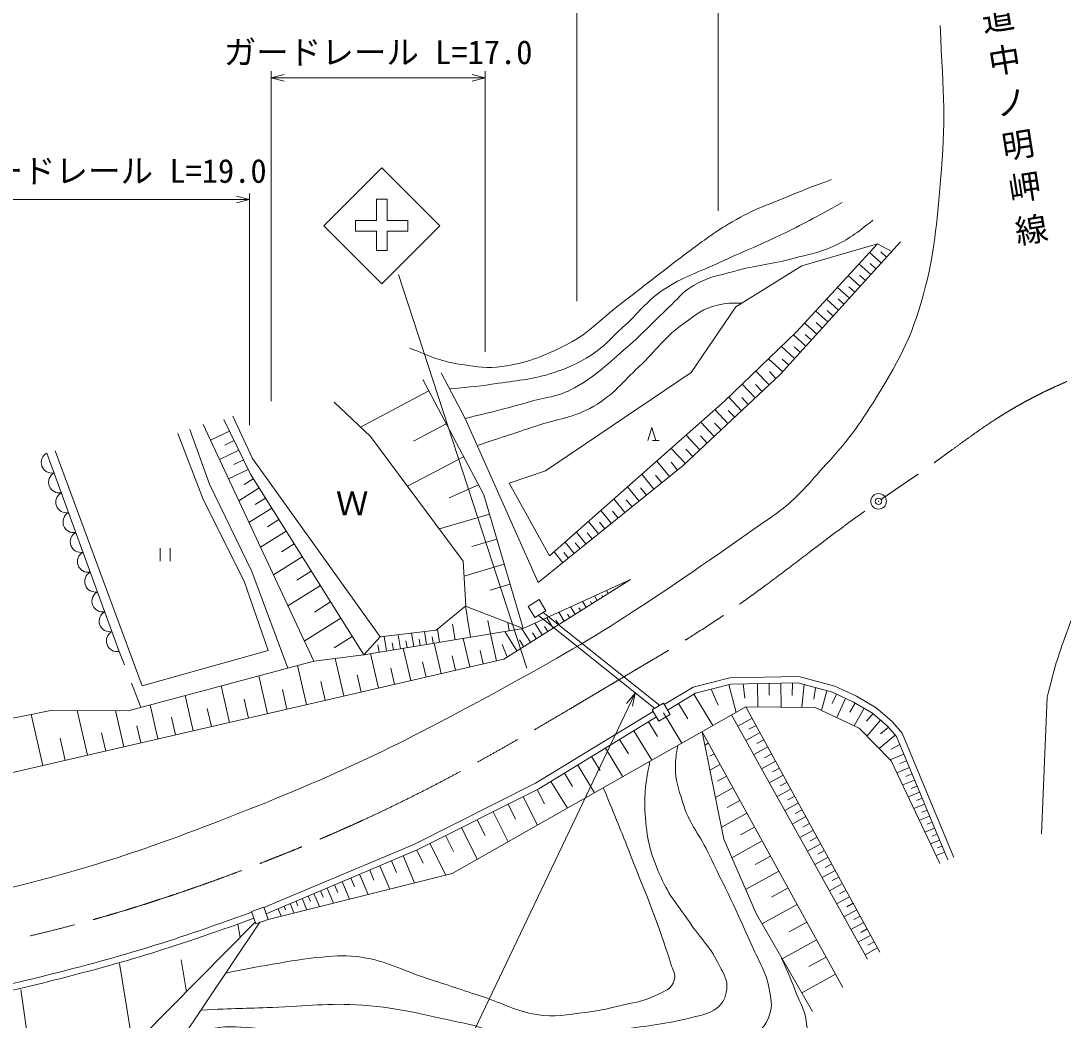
# Model space of a CAD drawing. Units: millimetres, scale not verified. Extents: x 40000 to 680000, y 20000 to 380000.
# Drawn here: x 196613 to 276723, y 264279 to 341071 of the extents above; entities that cross this region are included whole.
import ezdxf
from ezdxf.enums import TextEntityAlignment as Align

# ---------------------------------------------------------------- set-up
doc = ezdxf.new("R2010")
doc.units = ezdxf.units.MM
doc.header["$LTSCALE"] = 1000
doc.header["$PDMODE"] = 32
doc.header["$PDSIZE"] = 500
doc.linetypes.add('CHAIN', pattern=[18.5, 12, -1.5, 3.5, -1.5])
for name, color, linetype, lineweight in [('M-BGD', 7, 'Continuous', 13), ('M-BMK', 2, 'CHAIN', 13), ('M-BMK-SRVR', 3, 'Continuous', 13), ('M-STR-HTXT', 7, 'Continuous', 13)]:
    doc.layers.add(name, color=color, linetype=linetype, lineweight=lineweight)
doc.styles.add('@ＭＳ ゴシック', font='')
doc.styles.add('ＭＳ ゴシック', font='')
doc.styles.get('@ＭＳ ゴシック').set_extended_font_data('@MS Gothic')
doc.styles.get('ＭＳ ゴシック').set_extended_font_data('MS Gothic')

msp = doc.modelspace()

# ---------------------------------------------------------------- linework, layer by layer
at = {"layer": 'M-BGD'}
for p, q in [((264216, 324094), (254981, 313905)), ((262454, 323946), (256239, 317169)), ((256639, 322249), (262454, 323946)), ((263545, 323353), (262454, 323946)), ((262743, 322469), (261846, 323282)), ((263144, 322911), (262702, 323312)), ((251566, 319083), (256639, 322249)), ((261930, 321571), (261027, 322390)), ((262336, 322020), (261888, 322427)), ((261112, 320669), (260204, 321492)), ((261521, 321120), (261069, 321529)), ((260289, 319761), (259376, 320589)), ((260700, 320215), (260246, 320626)), ((259461, 318848), (258542, 319680)), ((259875, 319304), (259418, 319718)), ((248142, 314045), (251566, 319083)), ((258628, 317929), (257704, 318766)), ((259045, 318388), (258585, 318805)), ((257791, 317005), (256861, 317847)), ((258210, 317467), (257748, 317886)), ((256239, 317169), (250704, 311838)), ((256948, 316075), (255998, 316937)), ((257370, 316540), (256905, 316961)), ((256087, 315125), (255072, 316045)), ((256518, 315600), (256042, 316031)), ((255167, 314110), (254083, 315092)), ((255627, 314617), (255119, 315077)), ((236935, 306501), (248142, 314045)), ((254116, 313093), (253115, 314160)), ((254650, 313594), (254149, 314127)), ((232193, 304641), (227506, 313515)), ((230774, 310515), (228908, 314029)), ((254981, 313905), (247506, 306890)), ((227973, 312631), (222720, 309857)), ((253049, 312092), (252061, 313145)), ((253583, 312593), (253082, 313126)), ((220698, 311773), (223497, 309120)), ((250704, 311838), (237250, 299959)), ((251996, 311104), (251021, 312143)), ((252523, 311598), (252029, 312124)), ((250957, 310129), (249965, 311186)), ((251477, 310616), (250989, 311136)), ((219119, 291856), (210628, 310064)), ((214259, 306229), (212224, 310446)), ((214429, 307446), (212902, 310681)), ((229307, 310105), (226781, 308771)), ((236384, 297912), (230774, 310515)), ((249900, 309137), (248878, 310226)), ((250429, 309633), (249933, 310161)), ((208684, 309365), (210647, 304240)), ((211119, 305476), (209592, 309656)), ((212658, 309545), (211199, 308840)), ((244811, 308814), (245111, 309814)), ((245111, 309814), (245411, 308814)), ((248811, 308115), (247758, 309237)), ((213011, 308815), (212281, 308463)), ((223497, 309120), (230621, 299561)), ((245661, 308814), (245161, 308814)), ((249356, 308626), (248845, 309170)), ((198614, 307857), (204175, 292615)), ((205935, 289977), (199260, 308035)), ((213363, 308086), (211884, 307372)), ((247689, 307062), (246604, 308218)), ((248250, 307588), (247724, 308149)), ((213720, 307346), (212980, 306989)), ((224232, 293735), (214429, 307446)), ((230641, 307579), (226339, 305307)), ((247506, 306890), (236384, 297912)), ((246468, 306052), (245504, 307246)), ((247085, 306550), (246587, 307167)), ((214077, 306607), (212578, 305883)), ((222972, 292364), (214259, 306229)), ((234148, 305556), (236935, 306501)), ((245273, 305088), (244352, 306229)), ((245871, 305570), (245389, 306167)), ((214354, 298752), (211119, 305476)), ((214479, 305880), (213774, 305437)), ((231777, 305428), (229543, 304419)), ((237250, 299959), (234148, 305556)), ((244132, 304167), (243251, 305258)), ((214922, 305175), (213365, 304197)), ((235221, 294374), (232193, 304641)), ((244703, 304627), (244242, 305198)), ((210647, 304240), (213772, 298025)), ((215900, 303618), (214148, 302517)), ((215411, 304396), (214632, 303907)), ((243041, 303286), (242199, 304329)), ((243586, 303726), (243146, 304272)), ((232629, 303161), (228783, 302027)), ((241998, 302444), (241194, 303441)), ((242520, 302865), (242099, 303386)), ((216451, 302742), (215574, 302191)), ((241001, 301640), (240233, 302592)), ((241500, 302042), (241098, 302540)), ((217001, 301866), (215029, 300626)), ((233196, 301238), (231273, 300671)), ((240049, 300871), (239314, 301781)), ((240525, 301255), (240141, 301732)), ((207330, 300559), (207330, 299559)), ((208080, 299559), (208080, 300559)), ((217621, 300880), (216635, 300260)), ((239138, 300136), (238436, 301006)), ((239594, 300503), (239226, 300959)), ((218240, 299894), (216021, 298499)), ((238268, 299433), (237597, 300265)), ((238703, 299785), (238352, 300220)), ((230621, 299561), (230802, 296108)), ((233763, 299315), (230681, 298406)), ((213772, 298025), (215621, 292687)), ((217138, 291328), (214354, 298752)), ((218938, 298784), (217828, 298087)), ((233722, 292023), (243459, 298129)), ((243459, 298129), (235221, 294374)), ((219635, 297674), (217137, 296105)), ((234218, 297774), (232677, 297319)), ((241765, 297067), (241623, 297292)), ((220420, 296426), (219171, 295641)), ((236458, 296594), (235600, 296079)), ((236972, 295736), (236458, 296594)), ((240070, 296004), (239787, 296455)), ((240494, 296270), (240388, 296439)), ((240918, 296536), (240705, 296874)), ((241341, 296801), (241270, 296914)), ((230802, 296108), (228542, 294244)), ((235221, 294374), (230788, 296096)), ((231179, 293711), (230788, 296096)), ((235600, 296079), (236115, 295222)), ((236115, 295222), (236972, 295736)), ((245712, 288453), (236755, 295606)), ((238376, 294942), (237952, 295619)), ((239223, 295473), (238869, 296037)), ((239647, 295739), (239505, 295964)), ((221204, 295177), (218394, 293411)), ((232704, 293961), (232515, 294979)), ((234156, 294199), (234053, 294827)), ((245346, 288234), (236389, 295387)), ((237529, 294410), (237034, 295200)), ((237952, 294676), (237740, 295014)), ((238800, 295207), (238623, 295489)), ((235221, 294374), (222972, 292364)), ((228542, 294244), (224232, 293735)), ((226810, 292994), (226642, 294019)), ((227797, 293156), (227636, 294137)), ((228794, 293319), (228630, 294316)), ((229987, 293515), (229791, 294708)), ((234734, 292658), (233804, 294141)), ((235779, 293313), (235124, 294358)), ((236230, 293596), (235947, 294047)), ((236682, 293879), (236116, 294782)), ((237105, 294145), (236858, 294540)), ((222087, 293772), (220682, 292889)), ((224232, 293735), (222972, 292364)), ((224714, 292650), (224530, 293770)), ((225249, 292738), (225161, 293274)), ((225785, 292826), (225609, 293897)), ((226298, 292910), (226213, 293423)), ((227304, 293075), (227223, 293565)), ((228295, 293238), (228214, 293736)), ((228922, 290915), (228382, 293252)), ((231118, 291422), (230611, 293617)), ((233180, 291898), (232704, 293961)), ((235257, 292985), (234929, 293508)), ((204575, 291584), (204175, 292615)), ((215621, 292687), (205935, 289977)), ((224097, 289801), (223485, 292449)), ((224154, 292558), (224062, 293118)), ((226585, 290375), (226010, 292863)), ((232149, 291660), (231911, 292691)), ((233993, 292193), (233601, 293138)), ((145823, 271726), (233722, 292023)), ((219119, 291856), (204862, 288061)), ((222972, 292364), (219119, 291856)), ((221449, 289189), (220782, 292075)), ((227753, 290645), (227483, 291813)), ((230020, 291168), (229766, 292266)), ((218563, 288523), (217870, 291523)), ((222773, 289495), (222467, 290819)), ((225341, 290088), (225054, 291332)), ((205840, 288321), (205117, 290186)), ((215562, 287830), (214892, 290731)), ((220006, 288856), (219673, 290299)), ((251037, 290061), (251579, 287928)), ((252132, 290116), (252261, 289028)), ((253233, 290136), (253265, 288355)), ((254124, 290153), (254140, 289262)), ((255014, 290169), (255048, 288338)), ((255930, 290186), (255907, 289238)), ((256827, 290060), (256631, 288324)), ((209857, 286513), (209231, 289224)), ((212662, 287160), (212014, 289964)), ((217062, 288176), (216716, 289676)), ((248325, 289319), (249794, 286914)), ((249671, 289714), (250203, 288476)), ((257694, 289824), (257548, 288948)), ((258561, 289588), (258151, 288079)), ((259296, 289330), (258967, 288620)), ((207146, 285887), (206541, 288508)), ((214112, 287495), (213777, 288945)), ((246003, 288628), (245146, 288114)), ((246518, 287771), (246003, 288628)), ((247159, 288607), (247871, 287442)), ((260005, 289001), (259322, 287527)), ((260736, 288647), (260330, 287943)), ((275051, 278598), (275502, 289092)), ((198909, 288082), (185480, 285354)), ((198306, 283845), (197399, 287775)), ((204862, 288061), (198909, 288082)), ((201742, 284639), (200949, 288075)), ((204525, 285281), (203883, 288064)), ((211259, 286836), (210936, 288238)), ((229769, 275542), (252345, 288363)), ((245146, 288114), (245660, 287256)), ((245660, 287256), (246518, 287771)), ((245994, 287896), (247417, 285564)), ((251241, 287736), (261680, 268966)), ((252345, 288363), (257652, 288314)), ((252345, 288363), (262643, 269491)), ((257652, 288314), (261044, 286715)), ((261439, 288242), (260663, 286895)), ((262108, 287846), (261601, 287257)), ((205836, 285584), (205533, 286894)), ((208502, 286200), (208189, 287555)), ((244863, 287206), (245553, 286076)), ((252824, 287485), (251717, 286881)), ((253126, 286931), (252573, 286629)), ((262697, 287340), (261641, 286111)), ((263300, 286800), (262679, 286280)), ((203134, 284960), (202812, 286351)), ((243733, 286516), (245113, 284255)), ((248967, 286444), (259790, 266785)), ((248967, 286444), (250645, 278175)), ((253429, 286378), (252330, 285778)), ((261044, 286715), (263510, 284219)), ((263820, 286179), (262591, 285149)), ((200024, 284242), (199628, 285960)), ((242637, 285847), (243306, 284751)), ((249450, 285568), (249176, 285418)), ((254028, 285279), (252938, 284684)), ((253728, 285828), (253179, 285529)), ((264166, 285462), (263493, 285097)), ((240480, 284530), (241128, 283468)), ((241542, 285178), (242879, 282987)), ((249901, 284748), (249561, 284561)), ((254325, 284734), (253781, 284437)), ((264474, 284722), (263439, 284291)), ((239418, 283882), (240714, 281757)), ((250352, 283928), (249566, 283495)), ((254623, 284189), (253542, 283599)), ((254918, 283649), (254377, 283354)), ((263510, 284219), (267251, 276305)), ((264905, 283687), (263950, 283289)), ((264690, 284205), (264172, 283989)), ((238388, 283253), (239017, 282224)), ((250845, 283033), (250147, 282649)), ((255213, 283108), (254140, 282523)), ((265105, 283209), (264627, 283010)), ((236309, 281996), (236858, 280901)), ((237358, 282625), (238615, 280565)), ((251338, 282138), (249991, 281396)), ((255798, 282036), (254734, 281456)), ((255505, 282572), (254969, 282280)), ((265304, 282731), (264393, 282352)), ((265496, 282270), (265041, 282080)), ((235214, 281446), (236313, 279258)), ((256088, 281504), (255556, 281214)), ((265689, 281808), (264820, 281447)), ((265881, 281347), (265447, 281166)), ((234061, 280867), (234640, 279714)), ((251876, 281161), (250899, 280623)), ((256378, 280972), (255323, 280397)), ((256666, 280445), (256138, 280157)), ((266073, 280885), (265248, 280542)), ((266266, 280424), (265853, 280252)), ((231693, 279678), (232303, 278463)), ((232908, 280288), (234066, 277982)), ((252414, 280183), (250456, 279105)), ((256954, 279917), (255907, 279346)), ((266458, 279962), (265676, 279636)), ((230478, 279068), (231698, 276637)), ((253002, 279116), (251935, 278529)), ((257525, 278871), (256487, 278304)), ((257239, 279394), (256716, 279109)), ((266843, 279039), (266104, 278731)), ((266650, 279501), (266259, 279338)), ((229262, 278457), (229873, 277242)), ((250645, 278175), (253116, 272469)), ((253589, 278050), (251255, 276765)), ((257808, 278352), (257289, 278068)), ((267228, 278116), (266532, 277826)), ((267035, 278578), (266666, 278424)), ((227039, 277341), (227546, 276333)), ((228047, 277847), (229268, 275417)), ((258091, 277833), (257062, 277271)), ((258372, 277318), (257857, 277037)), ((267612, 277193), (266960, 276921)), ((267420, 277655), (267072, 277510)), ((225102, 276523), (225481, 275625)), ((226001, 276902), (226877, 274823)), ((254231, 276883), (253064, 276241)), ((258653, 276803), (257632, 276246)), ((223427, 275817), (223755, 275041)), ((224204, 276145), (224961, 274348)), ((254874, 275716), (252319, 274310)), ((259210, 275782), (258197, 275229)), ((258932, 276292), (258421, 276014)), ((215613, 272026), (229769, 275542)), ((221308, 274924), (221874, 273581)), ((221979, 275207), (222262, 274535)), ((222651, 275490), (223305, 273937)), ((259487, 275275), (258980, 274998)), ((219144, 274012), (219567, 273008)), ((219646, 274223), (219857, 273721)), ((220147, 274434), (220637, 273274)), ((220728, 274679), (220972, 274099)), ((255577, 274439), (254299, 273736)), ((259763, 274768), (258758, 274220)), ((260038, 274266), (259535, 273992)), ((217301, 273235), (217602, 272520)), ((217762, 273429), (217913, 273072)), ((218223, 273623), (218585, 272764)), ((218684, 273817), (218865, 273388)), ((260312, 273763), (259315, 273219)), ((260584, 273265), (260085, 272993)), ((215276, 272968), (214334, 272631)), ((214334, 272631), (214671, 271689)), ((215613, 272026), (215276, 272968)), ((216380, 272846), (216620, 272277)), ((216841, 273040), (216961, 272756)), ((253116, 272469), (257446, 264950)), ((256280, 273161), (253575, 271672)), ((260856, 272766), (259867, 272227)), ((205893, 262960), (214629, 271808)), ((214970, 271796), (206174, 258690)), ((213459, 270623), (213288, 271663)), ((214671, 271689), (215613, 272026)), ((257025, 271809), (255672, 271064)), ((261395, 271777), (260414, 271242)), ((261126, 272272), (260631, 272002)), ((261931, 270797), (260958, 270266)), ((261663, 271287), (261172, 271019)), ((257769, 270456), (255116, 268996)), ((262196, 270310), (261710, 270045)), ((262461, 269824), (261496, 269297)), ((205199, 262453), (204183, 268622)), ((209343, 266455), (208939, 268904)), ((258499, 269130), (257173, 268400)), ((259230, 267803), (256628, 266371)), ((197647, 259374), (196615, 266631))]:
    msp.add_line(p, q, dxfattribs=at)
for points in [[(246065, 288525), (248276, 289875), (251117, 290597), (256399, 290694), (259162, 289943), (260833, 289168), (262363, 288286), (263591, 287231), (264345, 286331), (268324, 276786)], [(246322, 288096), (248472, 289409), (251184, 290099), (256337, 290193), (258990, 289472), (260603, 288724), (262073, 287876), (263234, 286878), (263913, 286069), (267862, 276594)], [(215290, 272929), (226816, 277788), (236175, 282488), (245211, 288004)], [(215458, 272458), (227025, 277334), (236418, 282051), (245469, 287575)]]:
    msp.add_lwpolyline(points, dxfattribs=at)
for centre in [(199005, 307136), (199561, 305611), (200117, 304087), (200673, 302563), (201229, 301039), (201785, 299515), (202341, 297991), (202897, 296467), (203453, 294943), (204009, 293419)]:
    msp.add_arc(centre, 820, 118.46209, 281.62821, dxfattribs=at)
for points, knots in [([(254327, 302965), (254743, 303245), (254860, 303349), (255191, 303609), (256523, 304653), (257095, 305441), (258238, 306690), (259914, 308523), (260803, 309621), (262115, 311730), (264009, 314777), (265051, 316596), (265985, 320061), (266885, 323397), (266982, 325369), (267294, 328811), (267713, 333442), (267543, 335182), (267259, 340716)], [0, 0, 0, 0, 1, 1, 1, 2, 2, 2, 3, 3, 3, 4, 4, 4, 5, 5, 5, 6, 6, 6, 6]), ([(226496, 315928), (228283, 315207), (228918, 314892), (230567, 314656), (231735, 314489), (232416, 314341), (233584, 314511), (235490, 314788), (236534, 315209), (238273, 316037), (240234, 316971), (241010, 318036), (242743, 319345), (244828, 320919), (245946, 321867), (248050, 323416), (249166, 324237), (249781, 324719), (250967, 325438), (252751, 326519), (253888, 326881), (255819, 327673), (257023, 328167), (257430, 328329), (258927, 328872)], [0, 0, 0, 0, 1, 1, 1, 2, 2, 2, 3, 3, 3, 4, 4, 4, 5, 5, 5, 6, 6, 6, 7, 7, 7, 8, 8, 8, 8]), ([(229570, 312783), (231363, 312947), (231866, 312998), (233327, 313218), (234981, 313467), (235942, 313507), (237530, 314031), (238720, 314424), (239387, 314705), (240438, 315388), (241489, 316072), (241927, 316659), (242861, 317496), (244099, 318607), (244599, 319470), (245985, 320390), (247569, 321442), (248636, 321722), (250359, 322527), (252148, 323362), (253195, 323735), (254971, 324597), (256867, 325518), (257488, 325866), (259744, 327117)], [0, 0, 0, 0, 1, 1, 1, 2, 2, 2, 3, 3, 3, 4, 4, 4, 5, 5, 5, 6, 6, 6, 7, 7, 7, 8, 8, 8, 8]), ([(230774, 310515), (233065, 311076), (233680, 311218), (235522, 311748), (236949, 312158), (237855, 312147), (239156, 312862), (240912, 313827), (241689, 314701), (243211, 316004), (244503, 317110), (245110, 317857), (246361, 319009), (247106, 319695), (247430, 320210), (248300, 320729), (249406, 321390), (250175, 321463), (251415, 321816), (253170, 322317), (254217, 322343), (255981, 322814), (257175, 323133), (257880, 323231), (259010, 323735), (260321, 324319), (260794, 324725), (262087, 325746)], [0, 0, 0, 0, 1, 1, 1, 2, 2, 2, 3, 3, 3, 4, 4, 4, 5, 5, 5, 6, 6, 6, 7, 7, 7, 8, 8, 8, 9, 9, 9, 9]), ([(231698, 308440), (233880, 309156), (234434, 309338), (236183, 309927), (237927, 310515), (239050, 310529), (240641, 311454), (242207, 312364), (242801, 313277), (244131, 314507), (245509, 315781), (246060, 316757), (247593, 317842), (248521, 318499), (249043, 318980), (250153, 319227), (250869, 319386), (251216, 319414), (252026, 319370)], [0, 0, 0, 0, 1, 1, 1, 2, 2, 2, 3, 3, 3, 4, 4, 4, 5, 5, 5, 6, 6, 6, 6]), ([(275502, 289092), (276088, 291423), (276276, 292140), (276981, 294024), (277726, 296015), (278147, 297155), (279258, 298967), (280840, 301546), (282168, 302701), (284311, 304837), (285406, 305929), (286172, 306381), (287461, 307236), (289937, 308879), (291149, 309168), (294403, 310354)], [0, 0, 0, 0, 1, 1, 1, 2, 2, 2, 3, 3, 3, 4, 4, 4, 5, 5, 5, 5]), ([(142077, 270073), (145984, 269751), (147067, 269685), (150271, 269571), (154513, 269421), (156897, 269466), (161139, 269626), (167308, 269858), (170769, 270117), (176895, 270880), (183780, 271737), (187621, 272459), (194364, 274092), (201550, 275831), (205517, 277126), (212411, 279798), (220916, 283095), (225550, 285342), (233555, 289716), (242000, 294331), (244860, 296362), (254327, 302965)], [0, 0, 0, 0, 1, 1, 1, 2, 2, 2, 3, 3, 3, 4, 4, 4, 5, 5, 5, 6, 6, 6, 7, 7, 7, 7]), ([(209051, 262976), (210058, 263364), (210438, 263472), (211363, 263640), (212713, 263884), (213507, 263730), (214876, 263640), (218163, 263422), (219989, 263125), (223260, 262743), (228493, 262132), (231403, 261612), (236642, 261056), (239137, 260791), (240530, 260507), (243039, 260474), (245520, 260442), (246932, 260733), (249327, 261383), (250677, 261749), (251441, 262052), (252598, 262837), (253382, 263368), (253857, 263794), (254161, 264691), (254412, 265430), (254261, 265921), (254125, 266690), (253885, 268045), (253366, 268699), (252816, 269961), (251571, 272822), (250783, 274385), (249413, 277189), (248670, 278711), (247948, 279438), (247463, 281060), (247156, 282086), (246916, 282679), (246930, 283750), (246938, 284395), (246961, 284672), (247113, 285391)], [0, 0, 0, 0, 1, 1, 1, 2, 2, 2, 3, 3, 3, 4, 4, 4, 5, 5, 5, 6, 6, 6, 7, 7, 7, 8, 8, 8, 9, 9, 9, 10, 10, 10, 11, 11, 11, 12, 12, 12, 13, 13, 13, 14, 14, 14, 14]), ([(210449, 265059), (213117, 265165), (213796, 265190), (215943, 265257), (218649, 265342), (220172, 265626), (222873, 265427), (225959, 265199), (227643, 264667), (230675, 264045), (232927, 263584), (234102, 262734), (236400, 262682), (238914, 262626), (240292, 263180), (242779, 263555), (244894, 263874), (246105, 263946), (248176, 264482), (248955, 264683), (249467, 264716), (250102, 265209), (250599, 265594), (250775, 266004), (250866, 266626), (250973, 267359), (250636, 267773), (250321, 268443), (249639, 269894), (248885, 270491), (247994, 271824), (247114, 273140), (246455, 273793), (245814, 275240), (245067, 276925), (244758, 277965), (244614, 279802), (244480, 281508), (244605, 282267), (244961, 284169)], [0, 0, 0, 0, 1, 1, 1, 2, 2, 2, 3, 3, 3, 4, 4, 4, 5, 5, 5, 6, 6, 6, 7, 7, 7, 8, 8, 8, 9, 9, 9, 10, 10, 10, 11, 11, 11, 12, 12, 12, 13, 13, 13, 13]), ([(212348, 267889), (214081, 268242), (214544, 268335), (215961, 268574), (217451, 268825), (218283, 269009), (219789, 269131), (220959, 269226), (221632, 269273), (222794, 269107), (224812, 268819), (225823, 268137), (227761, 267507), (229479, 266950), (230439, 266631), (232153, 266066), (233753, 265538), (234585, 264980), (236248, 264709), (237698, 264472), (238546, 264706), (240004, 264878), (241000, 264996), (241551, 265123), (242524, 265363), (243650, 265640), (244347, 265642), (245383, 266163), (246038, 266492), (246659, 266639), (246837, 267350), (246959, 267838), (246719, 268129), (246571, 268610), (245545, 271934), (244750, 273724), (243475, 276961), (242676, 278989), (242415, 279646), (241377, 282134)], [0, 0, 0, 0, 1, 1, 1, 2, 2, 2, 3, 3, 3, 4, 4, 4, 5, 5, 5, 6, 6, 6, 7, 7, 7, 8, 8, 8, 9, 9, 9, 10, 10, 10, 11, 11, 11, 12, 12, 12, 13, 13, 13, 13]), ([(143426, 262698), (144790, 262571), (145169, 262560), (146288, 262492), (150368, 262246), (152665, 262372), (156751, 262436), (163087, 262534), (166644, 262753), (172943, 263441), (182655, 264502), (188144, 265133), (197625, 267487), (204553, 269207), (207642, 270160), (214354, 272576)], [0, 0, 0, 0, 1, 1, 1, 2, 2, 2, 3, 3, 3, 4, 4, 4, 5, 5, 5, 5]), ([(143379, 262200), (144756, 262072), (145139, 262060), (146269, 261992), (150361, 261745), (152666, 261871), (156765, 261936), (163118, 262035), (166684, 262254), (172999, 262944), (182735, 264007), (188237, 264639), (197741, 266999), (204689, 268725), (207782, 269679), (214522, 272105)], [0, 0, 0, 0, 1, 1, 1, 2, 2, 2, 3, 3, 3, 4, 4, 4, 5, 5, 5, 5]), ([(207996, 261404), (210976, 261432), (211807, 261414), (214248, 261318), (217879, 261175), (219916, 261013), (223516, 260518), (227334, 259993), (229381, 259071), (233221, 258737), (236470, 258455), (238311, 258664), (241572, 258737), (245087, 258816), (247080, 258614), (250567, 259064), (252263, 259283), (253276, 259367), (254820, 260100), (255854, 260591), (256348, 261191), (256837, 262227), (257177, 262947), (257080, 263474), (256964, 264262), (256838, 265120), (256523, 265541), (256213, 266351), (255805, 267418), (255647, 267764), (255085, 269050)], [0, 0, 0, 0, 1, 1, 1, 2, 2, 2, 3, 3, 3, 4, 4, 4, 5, 5, 5, 6, 6, 6, 7, 7, 7, 8, 8, 8, 9, 9, 9, 10, 10, 10, 10])]:
    msp.add_open_spline(points, degree=3, knots=knots, dxfattribs=at)
at = {"layer": 'M-BMK'}
msp.add_open_spline([(128780, 267552), (137621, 266747), (140016, 266474), (147240, 266183), (152135, 265986), (154881, 265832), (159780, 265911), (165485, 266002), (168712, 266016), (174359, 266833), (190088, 269108), (199156, 270302), (214013, 275944), (227221, 280959), (233984, 285361), (246146, 292552), (253681, 297007), (257190, 300592), (264457, 305473), (268970, 308504), (271224, 310737), (276173, 312987), (282829, 316013), (287039, 316559), (294205, 318016), (304059, 320019), (308014, 319876), (319860, 320140)], degree=3, knots=[0, 0, 0, 0, 1, 1, 1, 2, 2, 2, 3, 3, 3, 4, 4, 4, 5, 5, 5, 6, 6, 6, 7, 7, 7, 8, 8, 8, 9, 9, 9, 9], dxfattribs=at)
at = {"layer": 'M-BMK-SRVR'}
msp.add_circle((262536, 304148), 600, dxfattribs=at)
msp.add_point((262536, 304148), dxfattribs=at)
at = {"layer": 'M-STR-HTXT'}
for p, q in [((239347, 319533), (239347, 343018)), ((250206, 326484), (250206, 343018)), ((215840, 311845), (215840, 337203)), ((215840, 336694), (216840, 336944)), ((232303, 336694), (215840, 336694)), ((215840, 336694), (216840, 336444)), ((232303, 336694), (231303, 336944)), ((232303, 336694), (231303, 336444)), ((232303, 315648), (232303, 337203)), ((214176, 310005), (214176, 327815)), ((214176, 327343), (195611, 327343)), ((214176, 327343), (213176, 327593)), ((214176, 327343), (213176, 327093)), ((219899, 325322), (224354, 320867)), ((226368, 325724), (224757, 325724)), ((235507, 291328), (225648, 321581)), ((243819, 289413), (222119, 243899)), ((243819, 289413), (243163, 288618)), ((243819, 289413), (243614, 288403))]:
    msp.add_line(p, q, dxfattribs=at)
for points in [[(224354, 320867), (228809, 325322), (224354, 329776), (219899, 325322)], [(224757, 325724), (224757, 327360), (223951, 327360), (223951, 325724), (222340, 325724), (222340, 324919), (223951, 324919), (223951, 323434), (224757, 323434), (224757, 324919), (226368, 324919), (226368, 325724)]]:
    msp.add_lwpolyline(points, dxfattribs=at)

# ---------------------------------------------------------------- texts
at = {"layer": 'M-BGD', "style": 'ＭＳ ゴシック'}
msp.add_text('Ｗ', height=1833, dxfattribs=at).set_placement((222076, 302535), align=Align.BOTTOM_CENTER)
at = {"layer": 'M-BGD', "insert": (272641, 334407), "char_height": 1833, "attachment_point": 5, "rotation": 279.009, "style": '@ＭＳ ゴシック'}
msp.add_mtext('\\T1.32;町道中ノ明岬線', dxfattribs=at)
at = {"layer": 'M-STR-HTXT', "style": 'ＭＳ ゴシック'}
for s, p in [('ガードレール L=17.0', (224072, 337194)), ('ガードレール L=19.0', (203639, 328074))]:
    msp.add_text(s, height=1833, dxfattribs=at).set_placement(p, align=Align.BOTTOM_CENTER)

doc.saveas('drawing.dxf')
